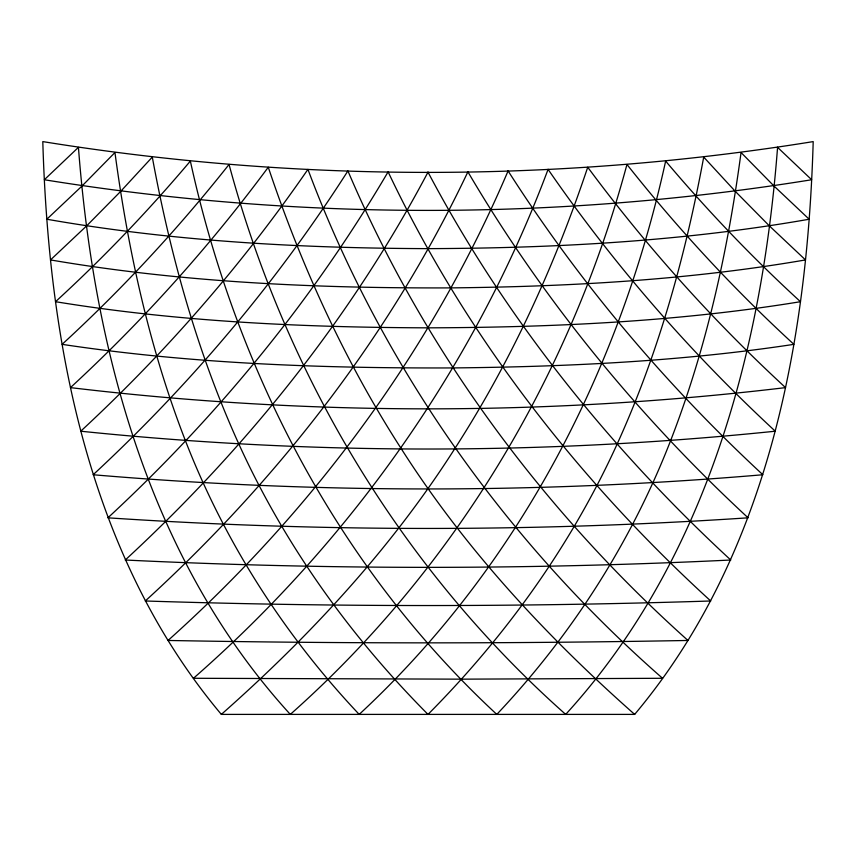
<?xml version="1.0" encoding="UTF-8"?>
<svg xmlns="http://www.w3.org/2000/svg" width="856" height="856" viewBox="0 0 856 856"><rect width="100%" height="100%" fill="white"/><g stroke="black" fill="none" stroke-linecap="round" stroke-linejoin="round"><path stroke-width="1.28" d="M634.66 714.396C767.843 555.854 807.272 343.096 813.2 141.604C558.722 182.66 297.278 182.66 42.8 141.604C48.728 343.096 88.157 555.854 221.34 714.396L634.66 714.396C546.053 636.115 464.808 548.493 401.132 448.523C344.765 361.061 301.291 265.777 268.27 167.22C209.42 246.689 143.134 320.572 70.449 387.618C307.507 415.92 548.493 415.92 785.551 387.618C712.866 320.572 646.58 246.689 587.73 167.22C554.709 265.777 511.235 361.061 454.868 448.523C391.192 548.493 309.947 636.115 221.34 714.396M777.569 147.35C762.011 350.832 706.393 560.327 565.688 714.396C401.892 569.187 285.818 375.399 229.044 164.459C178.209 228.67 122.429 288.932 62.114 344.347C191.284 363.843 322.198 368.348 452.674 367.93C566.715 366.775 681.012 361.5 793.887 344.347C733.571 288.932 677.792 228.67 626.956 164.459C570.182 375.41 454.108 569.187 290.312 714.396C149.607 560.327 93.989 350.832 78.431 147.35L44.341 179.749C297.717 220.613 558.283 220.613 811.659 179.749L777.569 147.35M741.05 152.518C727.857 250.797 706.446 348.392 670.473 440.99C631.065 542.351 571.401 635.366 496.801 714.396C338.516 567.71 236.235 370.691 190.353 161.078C148.441 210.747 103.458 257.795 55.533 301.697C178.572 321.835 303.484 327.388 428 327.837C552.516 327.388 677.428 321.835 800.467 301.697C752.542 257.795 707.559 210.747 665.647 161.078C619.648 370.926 517.634 567.475 359.199 714.396C284.599 635.366 224.935 542.351 185.527 440.99C149.554 348.392 128.143 250.797 114.95 152.529L82.037 185.987L46.834 219.232C172.58 241.296 300.499 248.197 428 248.636C555.501 248.197 683.42 241.296 809.166 219.232L773.963 185.987L741.05 152.518M703.707 157.097C685.549 255.57 658.606 352.833 617.101 444.157C571.262 544.876 505.907 636.008 428 714.396C350.093 636.008 284.738 544.876 238.899 444.157C197.394 352.833 170.451 255.57 152.293 157.097L120.61 191.444L86.702 225.813L50.504 259.924C182.531 282.523 316.827 288.354 450.577 287.894C569.304 286.632 688.352 280.094 805.496 259.924L769.298 225.813L735.39 191.444L703.707 157.097M548.075 169.37C474.727 365.394 350.757 540.564 193.456 678.284L461.416 679.161L662.544 678.284C505.243 540.564 381.273 365.394 307.925 169.37C242.162 264.718 165.7 352.533 80.721 431.21C311.295 454.964 544.705 454.953 775.279 431.21C690.3 352.533 613.838 264.718 548.075 169.37M508.09 170.911C431.649 350.5 313.264 510.465 168.044 640.459C341.33 643.648 514.67 643.648 687.957 640.459C542.736 510.465 424.351 350.5 347.911 170.911C276.541 282.651 190.332 384.633 93.144 474.748C315.757 493.677 540.243 493.677 762.867 474.748C665.668 384.633 579.458 282.651 508.09 170.911M467.89 171.831C390.646 334.856 278.254 479.606 145.285 600.987C333.69 607.054 522.31 607.054 710.715 600.987C577.747 479.606 465.354 334.856 388.11 171.831C312.654 300.36 217.21 416.647 107.909 517.816C320.947 531.983 535.054 531.983 748.091 517.816C638.79 416.647 543.346 300.36 467.89 171.831M428 172.142C350.939 318.015 246.271 448.276 125.254 560.017C326.906 569.796 529.094 569.796 730.757 560.017C609.729 448.276 505.061 318.004 428 172.142"/></g></svg>
